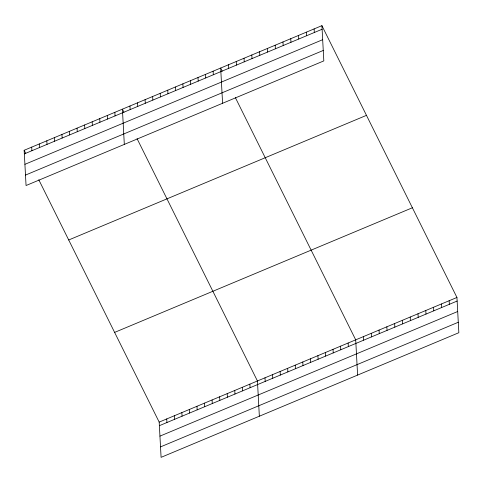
<?xml version="1.0" encoding="UTF-8"?>
<svg xmlns="http://www.w3.org/2000/svg" width="483" height="483" viewBox="0 0 483 483"><rect width="100%" height="100%" fill="white"/><g stroke="black" fill="none" stroke-linecap="round" stroke-linejoin="round"><path stroke-width="0.72" d="M321.913 25.653L323.821 60.9L26.058 185.532L24.15 150.291L321.913 25.653L456.942 297.468L458.85 332.709L161.087 457.347L159.179 422.1L38.797 179.773M24.343 153.878L322.107 29.246M24.911 164.323L322.674 39.691M25.49 175.088L323.26 50.455M68.707 239.985L366.47 115.352M114.616 332.401L412.379 207.768M159.179 422.1L456.942 297.468M159.372 425.686L457.135 301.054M159.939 436.131L457.703 311.499M160.519 446.896L458.282 322.264M222.234 71.17L220.677 68.031L222.585 103.277M235.318 97.512L355.699 339.839L357.607 375.086M123.968 112.297L122.41 109.158L124.318 144.405M137.057 138.639L257.439 380.972L259.347 416.213M24.15 150.291L25.708 153.425M449.154 300.728L449.347 304.314M441.365 303.982L441.559 307.574M433.577 307.242L433.77 310.835M425.789 310.503L425.982 314.089M418 313.763L418.2 317.349M410.218 317.023L410.411 320.609M402.43 320.283L402.623 323.87M394.641 323.544L394.834 327.13M386.853 326.804L387.046 330.39M379.064 330.064L379.258 333.65M371.276 333.324L371.469 336.911M363.488 336.579L363.681 340.171M348.14 343.002L348.34 346.595M340.581 346.166L340.781 349.758M333.022 349.33L333.222 352.922M314.125 28.914L314.318 32.506M325.47 352.493L325.663 356.086M306.337 32.174L306.536 35.76M317.911 355.657L318.104 359.249M298.548 35.434L298.748 39.02M310.352 358.821L310.545 362.413M290.766 38.694L290.959 42.281M302.793 361.984L302.986 365.577M282.978 41.955L283.171 45.541M295.234 365.148L295.427 368.74M275.189 45.215L275.382 48.801M287.675 368.312L287.868 371.904M267.401 48.475L267.594 52.061M280.116 371.475L280.309 375.068M259.613 51.735L259.806 55.322M272.557 374.645L272.75 378.231M251.824 54.996L252.017 58.582M264.998 377.809L265.191 381.395M244.036 58.25L244.229 61.842M236.247 61.51L236.447 65.102M249.88 384.136L250.073 387.722M228.465 64.77L228.658 68.357M242.321 387.3L242.514 390.886M234.762 390.463L234.955 394.05M213.118 71.194L213.311 74.78M227.203 393.627L227.396 397.213M205.559 74.358L205.752 77.944M219.644 396.791L219.837 400.377M198 77.522L198.193 81.108M212.085 399.954L212.285 403.54M190.441 80.685L190.634 84.271M204.526 403.118L204.726 406.704M182.882 83.849L183.075 87.435M196.967 406.281L197.167 409.868M175.323 87.012L175.516 90.599M189.414 409.445L189.608 413.031M167.764 90.176L167.957 93.762M181.856 412.609L182.049 416.195M160.205 93.34L160.398 96.926M174.297 415.772L174.49 419.359M152.646 96.503L152.839 100.09M166.738 418.936L166.931 422.522M145.087 99.667L145.28 103.253M137.528 102.831L137.721 106.417M129.969 105.994L130.162 109.581M114.851 112.322L115.051 115.914M107.292 115.485L107.492 119.078M99.733 118.649L99.933 122.241M92.181 121.813L92.374 125.405M84.622 124.976L84.815 128.569M77.063 128.14L77.256 131.732M69.504 131.304L69.697 134.896M61.945 134.467L62.138 138.06M54.386 137.631L54.579 141.223M46.827 140.794L47.02 144.387M39.268 143.964L39.461 147.55M31.709 147.128L31.902 150.714"/></g></svg>
